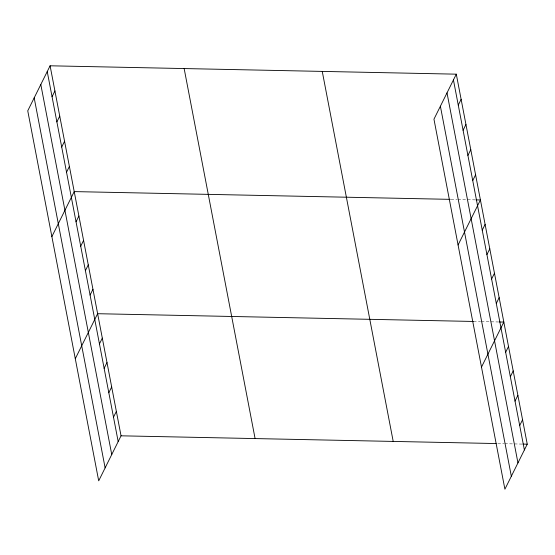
<?xml version="1.0" encoding="UTF-8"?>
<svg xmlns="http://www.w3.org/2000/svg" width="555" height="555" viewBox="0 0 555 555"><rect width="100%" height="100%" fill="white"/><g stroke="black" fill="none" stroke-linecap="round" stroke-linejoin="round"><path stroke-width="0.42" stroke-dasharray="2.77 2.08" d="M451.021 199.37L457.077 199.495M457.937 199.509L475.233 199.869M473.568 321.456L480.484 321.602M481.351 321.616L498.647 321.976M497.849 443.584L503.898 443.709M504.766 443.723L522.061 444.083"/><path stroke-width="0.83" d="M50.096 65.795L27.75 110.813L98.7 480.831L121.045 435.814L50.096 65.795L456.3 74.169L527.25 444.187L504.904 489.205L433.954 119.186L456.3 74.169M52.059 96.723L54.924 90.951M56.881 121.885L59.746 116.113M61.709 147.047L64.574 141.275M66.531 172.21L69.396 166.438M51.872 236.617L74.217 191.6L450.154 199.349M76.035 221.792L78.9 216.02M80.718 246.212L83.583 240.44M85.401 270.632L88.266 264.867M90.083 295.059L92.949 289.287M75.286 358.724L97.631 313.707L473.568 321.456M99.449 343.899L102.314 338.127M104.132 368.319L106.997 362.547M108.815 392.739L111.68 386.974M113.497 417.166L116.363 411.394M458.263 105.096L461.129 99.324M463.085 130.258L465.95 124.486M467.914 155.421L470.779 149.649M472.735 180.583L475.6 174.811M458.076 244.991L480.422 199.973L476.1 199.883M482.239 230.165L485.105 224.393M486.922 254.585L489.787 248.813M491.605 279.005L494.47 273.24M496.288 303.432L499.153 297.66M481.49 367.098L503.836 322.08L499.514 321.99M505.654 352.272L508.519 346.5M510.336 376.692L513.202 370.92M515.019 401.112L517.884 395.347M519.702 425.539L522.567 419.767M121.045 435.814L496.114 443.542M522.928 444.097L527.25 444.187M453.435 79.934L524.385 449.959M447.011 92.886L517.954 462.912M440.386 106.234L511.328 476.252M322.254 71.401L393.204 441.426M184.149 68.556L255.092 438.575M47.23 71.56L118.18 441.586M40.806 84.513L111.749 454.538M34.181 97.86L105.124 467.879"/></g></svg>
